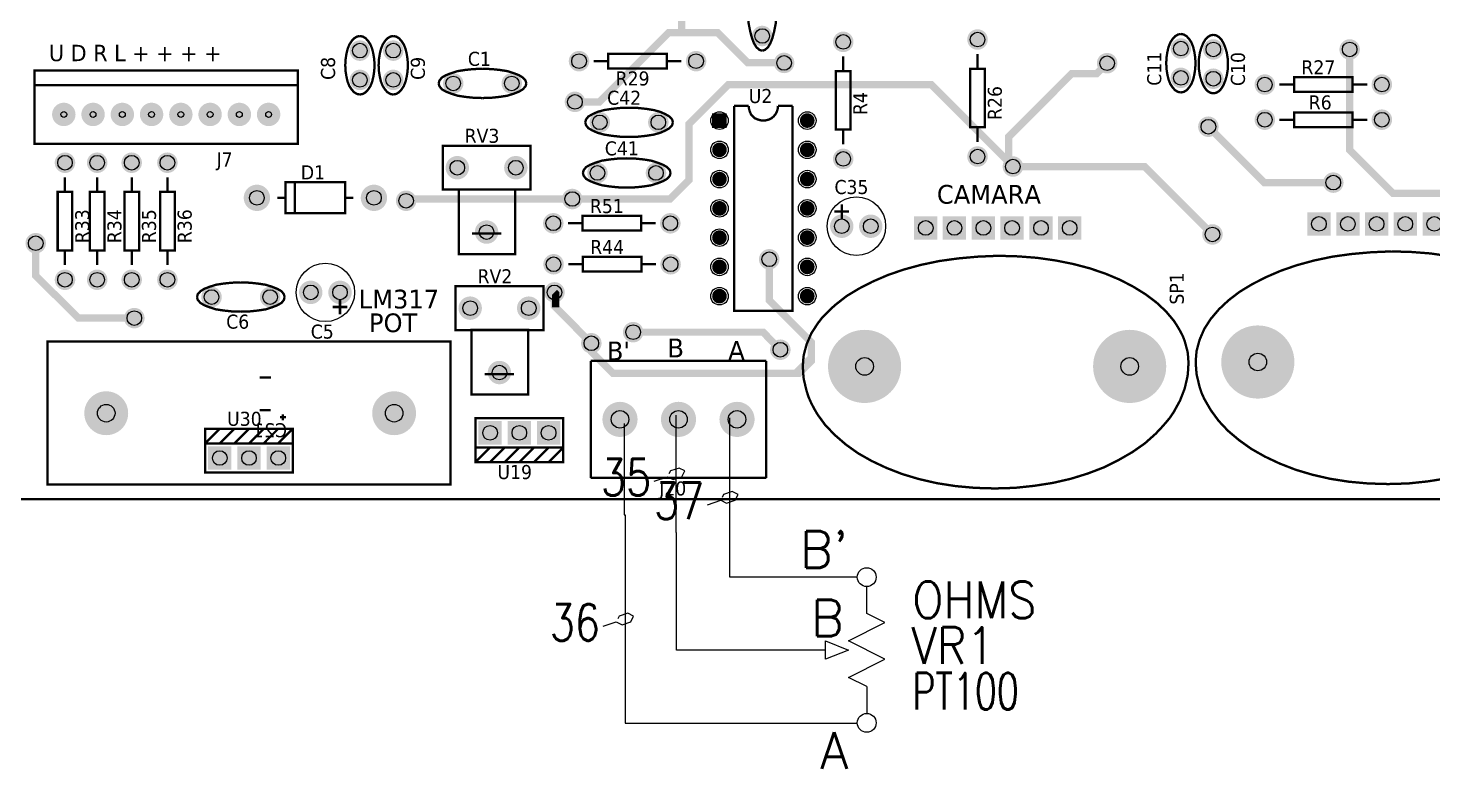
# Model space of a CAD drawing. Header units: millimetres. Extents: x 123.5 to 144.3, y 105.4 to 121.6.
# Drawn here: x 126.157 to 130.959, y 109.536 to 112.067 of the extents above; entities that cross this region are included whole.
import ezdxf
from ezdxf.enums import TextEntityAlignment as Align

# ---------------------------------------------------------------- set-up
doc = ezdxf.new("R2010")
doc.units = ezdxf.units.MM
for name, color, linetype in [('12632256', 7, 'Continuous'), ('DESC', 250, 'Continuous'), ('MISC', 7, 'Continuous'), ('SYMS', 7, 'Continuous'), ('TAGS', 250, 'Continuous'), ('TERMS', 250, 'Continuous'), ('WIRES', 7, 'Continuous')]:
    doc.layers.add(name, color=color, linetype=linetype)
doc.layers.add('WIRENO', color=7, linetype='Continuous', true_color=0x000000)
doc.styles.get("Standard").update_dxf_attribs({"font": 'tahoma.ttf'})
doc.styles.add('WD', font='romans.shx')

# ---------------------------------------------------------------- blocks, each defined once
blk = doc.blocks.new('VVR1TZR')
for p, q in [((0, 0.125), (0, 0.2168)), ((0.0625, 0.0938), (0, 0.125)), ((-0.0625, 0.0312), (0.0625, 0.0938)), ((-0.1406, -0.0312), (-0.1406, 0.0312)), ((-0.1406, 0.0312), (-0.0625, 0)), ((-0.0625, 0), (-0.1406, -0.0312)), ((0.0625, -0.0312), (-0.0625, 0.0312)), ((-0.0625, -0.0938), (0.0625, -0.0312)), ((0, -0.125), (-0.0625, -0.0938)), ((0, -0.125), (0, -0.2168))]:
    blk.add_line(p, q)
for centre in [(0, 0.249), (0, -0.249)]:
    blk.add_circle(centre, 0.0322)
at = {"style": 'WD', "width": 0.7}
for tag, p in [('INST', (0.1562, 0.5599)), ('LOC', (0.1562, 0.3903))]:
    blk.add_attdef(tag, text='', height=0.125, dxfattribs=at).set_placement(p, align=Align.TOP_LEFT)
at = {"linetype": 'Continuous', "style": 'WD', "flags": 8}
for tag, p in [('TERM01', (-0.0625, 0.2812)), ('TERM03', (-0.0781, 0.0469))]:
    blk.add_attdef(tag, text='', height=0.125, dxfattribs=at).set_placement(p, align=Align.RIGHT)
at = {"color": 7, "style": 'WD', "flags": 1}
for tag, p in [('X2TERM01', (0, 0.2812)), ('X4TERM01', (-0.0312, 0.25)), ('X1TERM01', (0.0312, 0.25)), ('X4TERM03', (-0.1406, 0)), ('X4TERM02', (-0.0312, -0.25)), ('X1TERM02', (0.0312, -0.25)), ('X8TERM02', (0, -0.2812))]:
    blk.add_attdef(tag, p, '', height=0.0125, dxfattribs=at)
at = {"style": 'WD'}
for tag, p, width in [('RATING1', (0.1562, 0.1091), 0.9), ('TAG1', (0.1531, -0.0472), 0.9), ('DESC1', (0.1562, -0.2034), 0.7), ('DESC2', (0.1562, -0.3597), 0.7)]:
    blk.add_attdef(tag, p, '', height=0.125, dxfattribs=dict(at, width=width))
at = {"style": 'WD', "flags": 9}
blk.add_attdef('FAMILY', text='', height=0.01, dxfattribs=at).set_placement((-0.2191, -0.0659), align=Align.CENTER)
at = {"linetype": 'Continuous', "style": 'WD', "flags": 9}
for tag, p in [('MFG', (-0.2211, -0.0986)), ('CAT', (-0.2211, -0.0835))]:
    blk.add_attdef(tag, text='', height=0.01, dxfattribs=at).set_placement(p, align=Align.MIDDLE)
blk.add_attdef('ASSYCODE', text='', height=0.01, dxfattribs=at).set_placement((-0.2188, -0.125), align=Align.CENTER)
at = {"linetype": 'Continuous', "style": 'WD', "flags": 8}
blk.add_attdef('TERM02', text='', height=0.125, dxfattribs=at).set_placement((-0.0625, -0.2812), align=Align.TOP_RIGHT)
blk = doc.blocks.new('EPAD')
at = {"const_width": 0.5}
blk.add_lwpolyline([(-0.25, 0, 1), (0.25, 0, 1)], format="xyb", close=True, dxfattribs=at)
blk = doc.blocks.new('RPAD')
blk.add_trace([(-0.5, -0.5), (-0.5, 0.5), (0.5, -0.5), (0.5, 0.5)])
blk = doc.blocks.new('Tarjeta')
for points, const_width in [([(146.3184, 112.4867), (153.6204, 112.4867), (153.6204, 117.4267), (146.3184, 117.4267), (146.3184, 112.4867)], 0.008), ([(149.3674, 114.0807), (149.3674, 114.1657), (149.5734, 114.3717), (149.6204, 114.3717), (149.6424, 114.3937)], 0.025), ([(149.6424, 114.0197), (149.6374, 114.0207), (149.6324, 114.0227), (149.6224, 114.0317), (149.6144, 114.0447), (149.6074, 114.0627), (149.6014, 114.0857), (149.5964, 114.1107), (149.5934, 114.1387), (149.5924, 114.1697)], 0.008), ([(149.6424, 114.0197), (149.6474, 114.0207), (149.6524, 114.0227), (149.6624, 114.0317), (149.6704, 114.0447), (149.6774, 114.0627), (149.6834, 114.0857), (149.6884, 114.1107), (149.6914, 114.1387), (149.6924, 114.1697)], 0.008), ([(149.0024, 113.8447), (149.0864, 113.8447), (149.3224, 114.0807), (149.3674, 114.0807), (149.4904, 114.0807), (149.5924, 113.9787), (149.7164, 113.9787), (149.7174, 113.9777)], 0.025), ([(148.2674, 114.0697), (148.2574, 114.0677), (148.2474, 114.0617), (148.2394, 114.0527), (148.2314, 114.0407), (148.2254, 114.0257), (148.2214, 114.0087), (148.2184, 113.9897), (148.2174, 113.9697)], 0.008), ([(148.2674, 114.0697), (148.2774, 114.0677), (148.2874, 114.0617), (148.2954, 114.0527), (148.3034, 114.0407), (148.3094, 114.0257), (148.3134, 114.0087), (148.3164, 113.9897), (148.3174, 113.9697)], 0.008), ([(148.3814, 114.0697), (148.3714, 114.0677), (148.3614, 114.0617), (148.3534, 114.0527), (148.3454, 114.0407), (148.3394, 114.0257), (148.3354, 114.0087), (148.3324, 113.9897), (148.3314, 113.9697)], 0.008), ([(148.3814, 114.0697), (148.3914, 114.0677), (148.4014, 114.0617), (148.4094, 114.0527), (148.4174, 114.0407), (148.4234, 114.0257), (148.4274, 114.0087), (148.4304, 113.9897), (148.4314, 113.9697)], 0.008), ([(151.0734, 114.0767), (151.0634, 114.0747), (151.0534, 114.0687), (151.0454, 114.0597), (151.0374, 114.0477), (151.0314, 114.0327), (151.0274, 114.0157), (151.0244, 113.9967), (151.0234, 113.9767)], 0.008), ([(151.0734, 114.0767), (151.0834, 114.0747), (151.0934, 114.0687), (151.1014, 114.0597), (151.1094, 114.0477), (151.1154, 114.0327), (151.1194, 114.0157), (151.1224, 113.9967), (151.1234, 113.9767)], 0.008), ([(151.1844, 114.0737), (151.1744, 114.0717), (151.1644, 114.0657), (151.1564, 114.0567), (151.1494, 114.0447), (151.1434, 114.0297), (151.1384, 114.0127), (151.1354, 113.9937), (151.1344, 113.9737)], 0.008), ([(151.1844, 114.0737), (151.1944, 114.0717), (151.2044, 114.0657), (151.2124, 114.0567), (151.2194, 114.0447), (151.2254, 114.0297), (151.2304, 114.0127), (151.2334, 113.9937), (151.2344, 113.9737)], 0.008), ([(149.1164, 113.9587), (149.3164, 113.9587), (149.3164, 114.0087), (149.1164, 114.0087), (149.1164, 113.9587)], 0.008), ([(149.9194, 113.9997), (149.9194, 113.9497)], 0.008), ([(150.3784, 114.0077), (150.3784, 113.9577)], 0.008), ([(150.4844, 113.6397), (150.4844, 113.7247), (150.7004, 113.9407), (150.7854, 113.9407), (150.8214, 113.9767)], 0.025), ([(151.6504, 114.0237), (151.6504, 113.6797), (151.7984, 113.5317), (152.3244, 113.5317)], 0.025), ([(147.1554, 113.7017), (148.0554, 113.7017), (148.0554, 113.9517), (147.1554, 113.9517), (147.1554, 113.7017)], 0.008), ([(148.2674, 113.8697), (148.2574, 113.8717), (148.2474, 113.8777), (148.2394, 113.8867), (148.2314, 113.8987), (148.2254, 113.9137), (148.2214, 113.9307), (148.2184, 113.9497), (148.2174, 113.9697)], 0.008), ([(148.2674, 113.8697), (148.2774, 113.8717), (148.2874, 113.8777), (148.2954, 113.8867), (148.3034, 113.8987), (148.3094, 113.9137), (148.3134, 113.9307), (148.3164, 113.9497), (148.3174, 113.9697)], 0.008), ([(148.3814, 113.8697), (148.3714, 113.8717), (148.3614, 113.8777), (148.3534, 113.8867), (148.3454, 113.8987), (148.3394, 113.9137), (148.3354, 113.9307), (148.3324, 113.9497), (148.3314, 113.9697)], 0.008), ([(148.3814, 113.8697), (148.3914, 113.8717), (148.4014, 113.8777), (148.4094, 113.8867), (148.4174, 113.8987), (148.4234, 113.9137), (148.4274, 113.9307), (148.4304, 113.9497), (148.4314, 113.9697)], 0.008), ([(148.5364, 113.9077), (148.5394, 113.9177), (148.5474, 113.9277), (148.5614, 113.9357), (148.5794, 113.9427), (148.6014, 113.9497), (148.6274, 113.9537), (148.6554, 113.9567), (148.6864, 113.9577)], 0.008), ([(148.8364, 113.9077), (148.8334, 113.9177), (148.8244, 113.9277), (148.8114, 113.9357), (148.7934, 113.9427), (148.7714, 113.9497), (148.7454, 113.9537), (148.7174, 113.9567), (148.6864, 113.9577)], 0.008), ([(149.1164, 113.9837), (149.0664, 113.9837)], 0.008), ([(149.3664, 113.9837), (149.3164, 113.9837)], 0.008), ([(149.8944, 113.7497), (149.9444, 113.7497), (149.9444, 113.9497), (149.8944, 113.9497), (149.8944, 113.7497)], 0.008), ([(150.3534, 113.7577), (150.4034, 113.7577), (150.4034, 113.9577), (150.3534, 113.9577), (150.3534, 113.7577)], 0.008), ([(151.0734, 113.8767), (151.0634, 113.8787), (151.0534, 113.8847), (151.0454, 113.8937), (151.0374, 113.9057), (151.0314, 113.9207), (151.0274, 113.9377), (151.0244, 113.9567), (151.0234, 113.9767)], 0.008), ([(151.0734, 113.8767), (151.0834, 113.8787), (151.0934, 113.8847), (151.1014, 113.8937), (151.1094, 113.9057), (151.1154, 113.9207), (151.1194, 113.9377), (151.1224, 113.9567), (151.1234, 113.9767)], 0.008), ([(151.1844, 113.8737), (151.1744, 113.8757), (151.1644, 113.8817), (151.1564, 113.8907), (151.1494, 113.9027), (151.1434, 113.9177), (151.1384, 113.9347), (151.1354, 113.9537), (151.1344, 113.9737)], 0.008), ([(151.1844, 113.8737), (151.1944, 113.8757), (151.2044, 113.8817), (151.2124, 113.8907), (151.2194, 113.9027), (151.2254, 113.9177), (151.2304, 113.9347), (151.2334, 113.9537), (151.2344, 113.9737)], 0.008), ([(147.1554, 113.9017), (148.0554, 113.9017)], 0.008), ([(148.5364, 113.9077), (148.5394, 113.8977), (148.5474, 113.8877), (148.5614, 113.8797), (148.5794, 113.8727), (148.6014, 113.8657), (148.6274, 113.8617), (148.6554, 113.8587), (148.6864, 113.8577)], 0.008), ([(148.8364, 113.9077), (148.8334, 113.8977), (148.8244, 113.8877), (148.8114, 113.8797), (148.7934, 113.8727), (148.7714, 113.8657), (148.7454, 113.8617), (148.7174, 113.8587), (148.6864, 113.8577)], 0.008), ([(148.9934, 113.5127), (149.3274, 113.5127), (149.3924, 113.5777), (149.3924, 113.7687), (149.5274, 113.9037), (150.2204, 113.9037), (150.4844, 113.6397), (150.4994, 113.6237)], 0.025), ([(151.4104, 113.9037), (151.4604, 113.9037)], 0.008), ([(151.4604, 113.8787), (151.6604, 113.8787), (151.6604, 113.9287), (151.4604, 113.9287), (151.4604, 113.8787)], 0.008), ([(151.6604, 113.9037), (151.7104, 113.9037)], 0.008), ([(149.0374, 113.7747), (149.0404, 113.7847), (149.0484, 113.7947), (149.0624, 113.8027), (149.0804, 113.8107), (149.1024, 113.8167), (149.1284, 113.8207), (149.1564, 113.8237), (149.1874, 113.8247)], 0.008), ([(149.3374, 113.7747), (149.3344, 113.7847), (149.3254, 113.7947), (149.3114, 113.8027), (149.2934, 113.8107), (149.2714, 113.8167), (149.2464, 113.8207), (149.2184, 113.8237), (149.1874, 113.8247)], 0.008), ([(149.5464, 113.8307), (149.5964, 113.8307)], 0.008), ([(149.5464, 113.8307), (149.5464, 113.1307), (149.7464, 113.1307), (149.7464, 113.8307)], 0.008), ([(149.6464, 113.7807), (149.6364, 113.7817), (149.6264, 113.7847), (149.6174, 113.7887), (149.6104, 113.7947), (149.6044, 113.8017), (149.6004, 113.8107), (149.5974, 113.8207), (149.5964, 113.8307)], 0.008), ([(149.6464, 113.7807), (149.6564, 113.7817), (149.6664, 113.7847), (149.6744, 113.7887), (149.6814, 113.7947), (149.6874, 113.8017), (149.6924, 113.8107), (149.6954, 113.8207), (149.6964, 113.8307)], 0.008), ([(149.6964, 113.8307), (149.7464, 113.8307)], 0.008), ([(151.4604, 113.7587), (151.6604, 113.7587), (151.6604, 113.8087), (151.4604, 113.8087), (151.4604, 113.7587)], 0.008), ([(149.0374, 113.7747), (149.0404, 113.7647), (149.0484, 113.7547), (149.0624, 113.7467), (149.0804, 113.7387), (149.1024, 113.7327), (149.1284, 113.7287), (149.1564, 113.7257), (149.1874, 113.7247)], 0.008), ([(149.3374, 113.7747), (149.3344, 113.7647), (149.3254, 113.7547), (149.3114, 113.7467), (149.2934, 113.7387), (149.2714, 113.7327), (149.2464, 113.7287), (149.2184, 113.7257), (149.1874, 113.7247)], 0.008), ([(149.9194, 113.7497), (149.9194, 113.6997)], 0.008), ([(150.3784, 113.7577), (150.3784, 113.7077)], 0.008), ([(151.5944, 113.5687), (151.3584, 113.5687), (151.1674, 113.7597)], 0.025), ([(151.4104, 113.7837), (151.4604, 113.7837)], 0.008), ([(151.6604, 113.7837), (151.7104, 113.7837)], 0.008), ([(148.5504, 113.5447), (148.8504, 113.5447), (148.8504, 113.6947), (148.5504, 113.6947), (148.5504, 113.5447)], 0.008), ([(149.0294, 113.6017), (149.0324, 113.6117), (149.0404, 113.6217), (149.0544, 113.6297), (149.0724, 113.6367), (149.0944, 113.6437), (149.1204, 113.6477), (149.1484, 113.6507), (149.1794, 113.6517)], 0.008), ([(149.3294, 113.6017), (149.3264, 113.6117), (149.3174, 113.6217), (149.3034, 113.6297), (149.2854, 113.6367), (149.2634, 113.6437), (149.2384, 113.6477), (149.2104, 113.6507), (149.1794, 113.6517)], 0.008), ([(149.0294, 113.6017), (149.0324, 113.5917), (149.0404, 113.5817), (149.0544, 113.5737), (149.0724, 113.5667), (149.0944, 113.5597), (149.1204, 113.5557), (149.1484, 113.5527), (149.1794, 113.5517)], 0.008), ([(149.3294, 113.6017), (149.3264, 113.5917), (149.3174, 113.5817), (149.3034, 113.5737), (149.2854, 113.5667), (149.2634, 113.5597), (149.2384, 113.5557), (149.2104, 113.5527), (149.1794, 113.5517)], 0.008), ([(150.4994, 113.6237), (150.9494, 113.6237), (151.1814, 113.3917)], 0.025), ([(147.2594, 113.5867), (147.2594, 113.5367)], 0.008), ([(147.3694, 113.5867), (147.3694, 113.5367)], 0.008), ([(147.4874, 113.5867), (147.4874, 113.5367)], 0.008), ([(147.6094, 113.5867), (147.6094, 113.5367)], 0.008), ([(148.0134, 113.4647), (148.2174, 113.4647), (148.2174, 113.5697), (148.0134, 113.5697), (148.0134, 113.4647)], 0.008), ([(148.0454, 113.5687), (148.0454, 113.4657)], 0.008), ([(147.2344, 113.3367), (147.2844, 113.3367), (147.2844, 113.5367), (147.2344, 113.5367), (147.2344, 113.3367)], 0.008), ([(147.3444, 113.3367), (147.3944, 113.3367), (147.3944, 113.5367), (147.3444, 113.5367), (147.3444, 113.3367)], 0.008), ([(147.4624, 113.3367), (147.5124, 113.3367), (147.5124, 113.5367), (147.4624, 113.5367), (147.4624, 113.3367)], 0.008), ([(147.5844, 113.3367), (147.6344, 113.3367), (147.6344, 113.5367), (147.5844, 113.5367), (147.5844, 113.3367)], 0.008), ([(147.9854, 113.5167), (148.0134, 113.5167)], 0.008), ([(148.2174, 113.5167), (148.2454, 113.5167)], 0.008), ([(148.9934, 113.5127), (148.4314, 113.5127), (148.4254, 113.5067)], 0.025), ([(148.6054, 113.3247), (148.7984, 113.3247), (148.7984, 113.5447), (148.6054, 113.5447), (148.6054, 113.3247)], 0.008), ([(149.8894, 113.4697), (149.9394, 113.4697)], 0.008), ([(149.9144, 113.4947), (149.9144, 113.4447)], 0.008), ([(148.9784, 113.4297), (149.0284, 113.4297)], 0.008), ([(149.0284, 113.4047), (149.2284, 113.4047), (149.2284, 113.4547), (149.0284, 113.4547), (149.0284, 113.4047)], 0.008), ([(149.2284, 113.4297), (149.2784, 113.4297)], 0.008), ([(147.4964, 113.1057), (147.3054, 113.1057), (147.1594, 113.2507), (147.1594, 113.3617)], 0.025), ([(148.7504, 113.3947), (148.6504, 113.3947)], 0.008), ([(147.2594, 113.3367), (147.2594, 113.2867)], 0.008), ([(147.3694, 113.3367), (147.3694, 113.2867)], 0.008), ([(147.4874, 113.3367), (147.4874, 113.2867)], 0.008), ([(147.6094, 113.3367), (147.6094, 113.2867)], 0.008), ([(148.9324, 113.1937), (148.9324, 113.1467), (148.9364, 113.1427), (149.0584, 113.0197), (149.0594, 113.0197), (149.0594, 112.9897), (149.1324, 112.9167), (149.7564, 112.9167), (149.8104, 112.9707), (149.8104, 113.0227), (149.6664, 113.1667), (149.6664, 113.3067)], 0.025), ([(149.0294, 113.2647), (149.2294, 113.2647), (149.2294, 113.3147), (149.0294, 113.3147), (149.0294, 113.2647)], 0.008), ([(150.4494, 113.3187), (150.3794, 113.3157), (150.3124, 113.3097), (150.2474, 113.3007), (150.1854, 113.2877), (150.1264, 113.2717), (150.0714, 113.2527), (150.0204, 113.2307), (149.9734, 113.2067), (149.9304, 113.1807), (149.8934, 113.1517), (149.8764, 113.1367), (149.8604, 113.1207), (149.8454, 113.1047), (149.8324, 113.0877), (149.8104, 113.0537), (149.7944, 113.0167), (149.7844, 112.9797), (149.7824, 112.9607), (149.7814, 112.9407), (149.7824, 112.9187), (149.7844, 112.8977), (149.7944, 112.8557), (149.8014, 112.8347), (149.8104, 112.8147), (149.8204, 112.7957), (149.8314, 112.7767), (149.8584, 112.7397), (149.8914, 112.7057), (149.9284, 112.6737), (149.9704, 112.6437), (150.0164, 112.6177), (150.0674, 112.5937), (150.1214, 112.5727), (150.1784, 112.5557), (150.2394, 112.5417), (150.3034, 112.5317), (150.3694, 112.5257), (150.4374, 112.5237), (150.5064, 112.5257), (150.5724, 112.5327), (150.6364, 112.5427), (150.6974, 112.5567), (150.7554, 112.5747), (150.8104, 112.5957), (150.8604, 112.6207), (150.9074, 112.6477), (150.9504, 112.6777), (150.9874, 112.7107), (151.0044, 112.7287), (151.0204, 112.7467), (151.0354, 112.7647), (151.0484, 112.7837), (151.0704, 112.8237), (151.0864, 112.8647), (151.0964, 112.9077), (151.0984, 112.9307), (151.0994, 112.9527), (151.0984, 112.9717), (151.0964, 112.9907), (151.0864, 113.0277), (151.0794, 113.0457), (151.0704, 113.0627), (151.0604, 113.0797), (151.0494, 113.0967), (151.0224, 113.1287), (150.9904, 113.1587), (150.9534, 113.1867), (150.9114, 113.2127), (150.8654, 113.2367), (150.8154, 113.2577), (150.7624, 113.2757), (150.7054, 113.2907), (150.6454, 113.3027), (150.5824, 113.3117), (150.5174, 113.3167), (150.4494, 113.3187)], 0.008), ([(151.7934, 113.3337), (151.7234, 113.3307), (151.6564, 113.3247), (151.5914, 113.3157), (151.5294, 113.3027), (151.4704, 113.2867), (151.4154, 113.2677), (151.3644, 113.2457), (151.3174, 113.2217), (151.2744, 113.1957), (151.2364, 113.1667), (151.2034, 113.1357), (151.1754, 113.1027), (151.1534, 113.0687), (151.1374, 113.0317), (151.1274, 112.9947), (151.1254, 112.9757), (151.1244, 112.9557), (151.1254, 112.9337), (151.1274, 112.9127), (151.1374, 112.8707), (151.1444, 112.8497), (151.1534, 112.8297), (151.1754, 112.7917), (151.2024, 112.7547), (151.2344, 112.7207), (151.2724, 112.6887), (151.3144, 112.6587), (151.3604, 112.6327), (151.4114, 112.6087), (151.4654, 112.5877), (151.5224, 112.5707), (151.5834, 112.5567), (151.6474, 112.5467), (151.7134, 112.5407), (151.7814, 112.5387), (151.8504, 112.5407), (151.9164, 112.5477), (151.9804, 112.5577)], 0.008), ([(151.9894, 113.3177), (151.9264, 113.3267), (151.8614, 113.3317), (151.7934, 113.3337)], 0.008), ([(148.9794, 113.2897), (149.0294, 113.2897)], 0.008), ([(149.2294, 113.2897), (149.2794, 113.2897)], 0.008), ([(147.7104, 113.1777), (147.7134, 113.1877), (147.7224, 113.1977), (147.7354, 113.2057), (147.7534, 113.2127), (147.7754, 113.2197), (147.8014, 113.2237), (147.8294, 113.2267), (147.8604, 113.2277)], 0.008), ([(148.0104, 113.1777), (148.0074, 113.1877), (147.9994, 113.1977), (147.9854, 113.2057), (147.9674, 113.2127), (147.9454, 113.2197), (147.9194, 113.2237), (147.8914, 113.2267), (147.8604, 113.2277)], 0.008), ([(147.7104, 113.1777), (147.7134, 113.1677), (147.7224, 113.1577), (147.7354, 113.1497), (147.7534, 113.1427), (147.7754, 113.1357), (147.8014, 113.1317), (147.8294, 113.1287), (147.8604, 113.1277)], 0.008), ([(148.0104, 113.1777), (148.0074, 113.1677), (147.9994, 113.1577), (147.9854, 113.1497), (147.9674, 113.1427), (147.9454, 113.1357), (147.9194, 113.1317), (147.8914, 113.1287), (147.8604, 113.1277)], 0.008), ([(148.1994, 113.1187), (148.1994, 113.1687)], 0.008), ([(148.5944, 113.0647), (148.8944, 113.0647), (148.8944, 113.2147), (148.5944, 113.2147), (148.5944, 113.0647)], 0.008), ([(148.9364, 113.1427), (148.9364, 113.1897), (148.9324, 113.1937)], 0.025), ([(148.2244, 113.1437), (148.1744, 113.1437)], 0.008), ([(147.1994, 112.5367), (148.5774, 112.5367), (148.5774, 113.0257), (147.1994, 113.0257), (147.1994, 112.5367)], 0.008), ([(148.6494, 112.8447), (148.8424, 112.8447), (148.8424, 113.0657), (148.6494, 113.0657), (148.6494, 112.8447)], 0.008), ([(149.2014, 113.0577), (149.6454, 113.0577), (149.7044, 112.9977)], 0.025), ([(149.7564, 112.9167), (149.7674, 112.9167), (149.8104, 112.9597), (149.8104, 112.9707)], 0.025), ([(149.0564, 112.9597), (149.0564, 112.5597)], 0.008), ([(149.6564, 112.9597), (149.0564, 112.9597)], 0.008), ([(149.6564, 112.9597), (149.6564, 112.5597)], 0.008), ([(147.9244, 112.9027), (147.9634, 112.9027)], 0.008), ([(148.7944, 112.9147), (148.6944, 112.9147)], 0.008), ([(147.9244, 112.7917), (147.9624, 112.7917)], 0.008), ([(147.9944, 112.7667), (148.0144, 112.7667)], 0.008), ([(148.0044, 112.7767), (148.0044, 112.7567)], 0.008), ([(148.6624, 112.6637), (148.9624, 112.6637), (148.9624, 112.7637), (148.6624, 112.7637), (148.6624, 112.6637)], 0.008), ([(147.7384, 112.6777), (147.7384, 112.7277), (148.0384, 112.7277), (148.0384, 112.6777)], 0.008), ([(147.7384, 112.6777), (147.7884, 112.7277)], 0.008), ([(147.7884, 112.6777), (147.8384, 112.7277)], 0.008), ([(147.8384, 112.6777), (147.8884, 112.7277)], 0.008), ([(147.8884, 112.6777), (147.9384, 112.7277)], 0.008), ([(147.9384, 112.6777), (147.9884, 112.7277)], 0.008), ([(147.9884, 112.6777), (148.0384, 112.7277)], 0.008), ([(147.7384, 112.5777), (148.0384, 112.5777), (148.0384, 112.6777), (147.7384, 112.6777), (147.7384, 112.5777)], 0.008), ([(148.9624, 112.6637), (148.9624, 112.6137), (148.6624, 112.6137), (148.6624, 112.6637)], 0.008), ([(148.7124, 112.6637), (148.6624, 112.6137)], 0.008), ([(148.7624, 112.6637), (148.7124, 112.6137)], 0.008), ([(148.8124, 112.6637), (148.7624, 112.6137)], 0.008), ([(148.8624, 112.6637), (148.8124, 112.6137)], 0.008), ([(148.9124, 112.6637), (148.8624, 112.6137)], 0.008), ([(148.9624, 112.6637), (148.9124, 112.6137)], 0.008), ([(149.0564, 112.5597), (149.6564, 112.5597)], 0.008)]:
    blk.add_lwpolyline(points, dxfattribs=dict(const_width=const_width))
for centre, radius in [((149.6424, 114.0697), 0.025), ((148.2674, 114.0197), 0.025), ((148.3814, 114.0197), 0.025), ((149.9194, 114.0497), 0.025), ((150.3784, 114.0577), 0.025), ((151.0734, 114.0267), 0.025), ((151.1844, 114.0237), 0.025), ((151.6504, 114.0237), 0.025), ((149.0164, 113.9837), 0.025), ((149.4164, 113.9837), 0.025), ((149.7174, 113.9777), 0.025), ((150.8214, 113.9767), 0.025), ((148.2674, 113.9197), 0.025), ((148.3814, 113.9197), 0.025), ((151.0734, 113.9267), 0.025), ((151.1844, 113.9237), 0.025), ((148.5864, 113.9077), 0.025), ((148.7864, 113.9077), 0.025), ((151.3604, 113.9037), 0.025), ((151.7604, 113.9037), 0.025), ((149.0024, 113.8447), 0.025), ((147.2554, 113.8017), 0.01), ((147.3554, 113.8017), 0.01), ((147.4554, 113.8017), 0.01), ((147.5554, 113.8017), 0.01), ((147.6554, 113.8017), 0.01), ((147.7554, 113.8017), 0.01), ((147.8554, 113.8017), 0.01), ((147.9554, 113.8017), 0.01), ((149.0874, 113.7747), 0.025), ((149.2874, 113.7747), 0.025), ((149.4964, 113.7807), 0.03), ((149.7964, 113.7807), 0.03), ((151.3604, 113.7837), 0.025), ((151.7604, 113.7837), 0.025), ((151.1674, 113.7597), 0.025), ((149.4964, 113.6807), 0.03), ((149.7964, 113.6807), 0.03), ((147.2594, 113.6367), 0.025), ((147.3694, 113.6367), 0.025), ((147.4874, 113.6367), 0.025), ((147.6094, 113.6367), 0.025), ((149.9194, 113.6497), 0.025), ((150.3784, 113.6577), 0.025), ((148.6004, 113.6197), 0.025), ((148.8004, 113.6197), 0.025), ((149.0794, 113.6017), 0.025), ((149.2794, 113.6017), 0.025), ((149.4964, 113.5807), 0.03), ((149.7964, 113.5807), 0.03), ((150.4994, 113.6237), 0.025), ((151.5944, 113.5687), 0.025), ((147.9154, 113.5167), 0.025), ((148.3154, 113.5167), 0.025), ((148.4254, 113.5067), 0.025), ((148.9934, 113.5127), 0.025), ((149.4964, 113.4807), 0.03), ((149.7964, 113.4807), 0.03), ((148.7004, 113.3997), 0.025), ((148.9284, 113.4297), 0.025), ((149.3284, 113.4297), 0.025), ((149.9144, 113.4197), 0.025), ((150.0134, 113.4197), 0.025), ((150.2014, 113.4137), 0.025), ((150.2994, 113.4137), 0.025), ((150.3984, 113.4137), 0.025), ((150.4964, 113.4137), 0.025), ((150.5954, 113.4137), 0.025), ((150.6934, 113.4137), 0.025), ((151.1814, 113.3917), 0.025), ((151.5454, 113.4277), 0.025), ((151.6444, 113.4277), 0.025), ((151.7424, 113.4277), 0.025), ((151.8404, 113.4277), 0.025), ((151.9394, 113.4277), 0.025), ((147.1594, 113.3617), 0.025), ((149.4964, 113.3807), 0.03), ((149.7964, 113.3807), 0.03), ((149.6664, 113.3067), 0.025), ((148.9294, 113.2897), 0.025), ((149.3294, 113.2897), 0.025), ((149.4964, 113.2807), 0.03), ((149.7964, 113.2807), 0.03), ((147.2594, 113.2367), 0.025), ((147.3694, 113.2367), 0.025), ((147.4874, 113.2367), 0.025), ((147.6094, 113.2367), 0.025), ((147.7604, 113.1777), 0.025), ((147.9604, 113.1777), 0.025), ((148.0994, 113.1937), 0.025), ((148.1994, 113.1937), 0.025), ((148.9324, 113.1937), 0.025), ((149.4964, 113.1807), 0.03), ((149.7964, 113.1807), 0.03), ((147.4964, 113.1057), 0.025), ((148.6444, 113.1397), 0.025), ((148.8444, 113.1397), 0.025), ((149.2014, 113.0577), 0.025), ((149.0584, 113.0197), 0.025), ((149.7044, 112.9977), 0.025), ((151.3364, 112.9557), 0.03), ((148.7444, 112.9197), 0.025), ((149.9924, 112.9407), 0.03), ((150.8984, 112.9407), 0.03), ((147.4004, 112.7807), 0.03), ((148.3844, 112.7807), 0.03), ((149.1564, 112.7597), 0.03), ((149.3564, 112.7597), 0.03), ((149.5564, 112.7597), 0.03), ((148.7124, 112.7137), 0.025), ((148.8124, 112.7137), 0.025), ((148.9124, 112.7137), 0.025), ((147.7884, 112.6277), 0.025), ((147.8884, 112.6277), 0.025), ((147.9884, 112.6277), 0.025)]:
    blk.add_circle(centre, radius)
at = {"layer": '12632256'}
for centre in [(149.9644, 113.4197), (148.1494, 113.1937)]:
    blk.add_circle(centre, 0.1, dxfattribs=at)
for name, p, xscale, yscale in [('EPAD', (149.6424, 114.0697), 0.07, 0.07), ('EPAD', (149.9194, 114.0497), 0.07, 0.07), ('EPAD', (150.3784, 114.0577), 0.07, 0.07), ('EPAD', (148.2674, 114.0197), 0.07, 0.07), ('EPAD', (148.3814, 114.0197), 0.07, 0.07), ('EPAD', (151.0734, 114.0267), 0.07, 0.07), ('EPAD', (151.1844, 114.0237), 0.07, 0.07), ('EPAD', (151.6504, 114.0237), 0.07, 0.07), ('EPAD', (149.0164, 113.9837), 0.07, 0.07), ('EPAD', (149.4164, 113.9837), 0.07, 0.07), ('EPAD', (149.7174, 113.9777), 0.07, 0.07), ('EPAD', (150.8214, 113.9767), 0.07, 0.07), ('EPAD', (148.2674, 113.9197), 0.07, 0.07), ('EPAD', (148.3814, 113.9197), 0.07, 0.07), ('EPAD', (148.5864, 113.9077), 0.07, 0.07), ('EPAD', (148.7864, 113.9077), 0.07, 0.07), ('EPAD', (151.0734, 113.9267), 0.07, 0.07), ('EPAD', (151.1844, 113.9237), 0.07, 0.07), ('EPAD', (151.3604, 113.9037), 0.07, 0.07), ('EPAD', (151.7604, 113.9037), 0.07, 0.07), ('EPAD', (149.0024, 113.8447), 0.07, 0.07), ('EPAD', (147.2554, 113.8017), 0.08, 0.08), ('EPAD', (147.3554, 113.8017), 0.08, 0.08), ('EPAD', (147.4554, 113.8017), 0.08, 0.08), ('EPAD', (147.5554, 113.8017), 0.08, 0.08), ('EPAD', (147.6554, 113.8017), 0.08, 0.08), ('EPAD', (147.7554, 113.8017), 0.08, 0.08), ('EPAD', (147.8554, 113.8017), 0.08, 0.08), ('EPAD', (147.9554, 113.8017), 0.08, 0.08), ('EPAD', (149.0874, 113.7747), 0.07, 0.07), ('EPAD', (149.2874, 113.7747), 0.07, 0.07), ('EPAD', (149.7964, 113.7807), 0.05, 0.05), ('EPAD', (151.3604, 113.7837), 0.07, 0.07), ('EPAD', (151.7604, 113.7837), 0.07, 0.07), ('EPAD', (151.1674, 113.7597), 0.07, 0.07), ('EPAD', (149.4964, 113.6807), 0.05, 0.05), ('EPAD', (149.7964, 113.6807), 0.05, 0.05), ('EPAD', (147.2594, 113.6367), 0.07, 0.07), ('EPAD', (147.3694, 113.6367), 0.07, 0.07), ('EPAD', (147.4874, 113.6367), 0.07, 0.07), ('EPAD', (147.6094, 113.6367), 0.07, 0.07), ('EPAD', (148.6004, 113.6197), 0.08, 0.08), ('EPAD', (148.8004, 113.6197), 0.08, 0.08), ('EPAD', (149.9194, 113.6497), 0.07, 0.07), ('EPAD', (150.3784, 113.6577), 0.07, 0.07), ('EPAD', (150.4994, 113.6237), 0.07, 0.07), ('EPAD', (149.0794, 113.6017), 0.07, 0.07), ('EPAD', (149.2794, 113.6017), 0.07, 0.07), ('EPAD', (149.4964, 113.5807), 0.05, 0.05), ('EPAD', (149.7964, 113.5807), 0.05, 0.05), ('EPAD', (147.9154, 113.5167), 0.09, 0.09), ('EPAD', (148.3154, 113.5167), 0.09, 0.09), ('EPAD', (151.5944, 113.5687), 0.07, 0.07), ('EPAD', (148.4254, 113.5067), 0.07, 0.07), ('EPAD', (148.9934, 113.5127), 0.07, 0.07), ('EPAD', (148.9284, 113.4297), 0.07, 0.07), ('EPAD', (149.3284, 113.4297), 0.07, 0.07), ('EPAD', (149.4964, 113.4807), 0.05, 0.05), ('EPAD', (149.7964, 113.4807), 0.05, 0.05), ('EPAD', (148.7004, 113.3997), 0.08, 0.08), ('EPAD', (149.9144, 113.4197), 0.08, 0.08), ('EPAD', (150.0134, 113.4197), 0.08, 0.08), ('EPAD', (151.1814, 113.3917), 0.07, 0.07), ('EPAD', (147.1594, 113.3617), 0.07, 0.07), ('EPAD', (149.4964, 113.3807), 0.05, 0.05), ('EPAD', (149.7964, 113.3807), 0.05, 0.05), ('EPAD', (148.9294, 113.2897), 0.07, 0.07), ('EPAD', (149.3294, 113.2897), 0.07, 0.07), ('EPAD', (149.6664, 113.3067), 0.07, 0.07), ('EPAD', (147.2594, 113.2367), 0.07, 0.07), ('EPAD', (147.3694, 113.2367), 0.07, 0.07), ('EPAD', (147.4874, 113.2367), 0.07, 0.07), ('EPAD', (147.6094, 113.2367), 0.07, 0.07), ('EPAD', (149.4964, 113.2807), 0.05, 0.05), ('EPAD', (149.7964, 113.2807), 0.05, 0.05), ('EPAD', (148.0994, 113.1937), 0.08, 0.08), ('EPAD', (148.1994, 113.1937), 0.08, 0.08), ('EPAD', (148.9324, 113.1937), 0.07, 0.07), ('EPAD', (147.7604, 113.1777), 0.07, 0.07), ('EPAD', (147.9604, 113.1777), 0.07, 0.07), ('EPAD', (148.6444, 113.1397), 0.08, 0.08), ('EPAD', (148.8444, 113.1397), 0.08, 0.08), ('EPAD', (149.4964, 113.1807), 0.05, 0.05), ('EPAD', (149.7964, 113.1807), 0.05, 0.05), ('EPAD', (147.4964, 113.1057), 0.07, 0.07), ('EPAD', (149.2014, 113.0577), 0.07, 0.07), ('EPAD', (151.3364, 112.9557), 0.25, 0.25), ('EPAD', (149.0584, 113.0197), 0.07, 0.07), ('EPAD', (149.7044, 112.9977), 0.07, 0.07), ('EPAD', (149.9924, 112.9407), 0.25, 0.25), ('EPAD', (150.8984, 112.9407), 0.25, 0.25), ('EPAD', (148.7444, 112.9197), 0.08, 0.08), ('EPAD', (147.4004, 112.7807), 0.15, 0.15), ('EPAD', (148.3844, 112.7807), 0.15, 0.15), ('EPAD', (149.1564, 112.7597), 0.12, 0.12), ('EPAD', (149.3564, 112.7597), 0.12, 0.12), ('EPAD', (149.5564, 112.7597), 0.12, 0.12), ('RPAD', (147.7884, 112.6277), 0.08, 0.08), ('RPAD', (147.8884, 112.6277), 0.08, 0.08), ('RPAD', (147.9884, 112.6277), 0.08, 0.08)]:
    blk.add_blockref(name, p, dxfattribs=dict(xscale=xscale, yscale=yscale))
for p, xscale, yscale, rotation in [((149.4964, 113.7807), 0.05, 0.05, 270), ((151.5454, 113.4277), 0.08, 0.08, 180), ((151.6444, 113.4277), 0.08, 0.08, 180), ((151.7424, 113.4277), 0.08, 0.08, 180), ((151.8404, 113.4277), 0.08, 0.08, 180), ((151.9394, 113.4277), 0.08, 0.08, 180), ((150.2014, 113.4137), 0.08, 0.08, 180), ((150.2994, 113.4137), 0.08, 0.08, 180), ((150.3984, 113.4137), 0.08, 0.08, 180), ((150.4964, 113.4137), 0.08, 0.08, 180), ((150.5954, 113.4137), 0.08, 0.08, 180), ((150.6934, 113.4137), 0.08, 0.08, 180), ((148.7124, 112.7137), 0.08, 0.08, 180), ((148.8124, 112.7137), 0.08, 0.08, 180), ((148.9124, 112.7137), 0.08, 0.08, 180)]:
    blk.add_blockref('RPAD', p, dxfattribs=dict(xscale=xscale, yscale=yscale, rotation=rotation))
for s, height, width, p in [('U D R L + + + +', 0.056, 1.071429, (147.2044, 113.9837)), ('C1', 0.048, 1.041667, (148.6364, 113.9677)), ('R29', 0.048, 1.041667, (149.1414, 113.9007)), ('R27', 0.048, 1.041667, (151.4854, 113.9387)), ('C42', 0.048, 1.041667, (149.1124, 113.8347)), ('U2', 0.048, 1.041667, (149.5964, 113.8407)), ('R6', 0.048, 1.041667, (151.5104, 113.8187)), ('RV3', 0.048, 1.041667, (148.6254, 113.7047)), ('C41', 0.048, 1.041667, (149.1044, 113.6617)), ('J7', 0.048, 1.041667, (147.7774, 113.6237)), ('D1', 0.048, 1.041667, (148.0654, 113.5797)), ('C35', 0.048, 1.041667, (149.8894, 113.5297)), ('CAMARA', 0.064, 1.09375, (150.2394, 113.4967)), ('R51', 0.048, 1.041667, (149.0534, 113.4647)), ('R44', 0.048, 1.041667, (149.0544, 113.3247)), ('RV2', 0.048, 1.041667, (148.6694, 113.2247)), ('LM317', 0.064, 1.09375, (148.2634, 113.1387)), ('C6', 0.048, 1.041667, (147.8104, 113.0697)), ('C5', 0.048, 1.041667, (148.0994, 113.0357)), ('POT', 0.064, 1.09375, (148.2984, 113.0577)), ('B', 0.064, 1.09375, (149.3184, 112.9717)), ("B'", 0.064, 1.09375, (149.1114, 112.9617)), ('A', 0.064, 1.09375, (149.5264, 112.9637)), ('U30', 0.048, 1.041667, (147.8134, 112.7377)), ('U19', 0.048, 1.041667, (148.7374, 112.5557)), ('J20', 0.048, 1.041667, (149.2904, 112.4997))]:
    blk.add_text(s, height=height, dxfattribs=dict(at, width=width)).set_placement(p)
at = {"layer": '12632256', "width": 1.041667}
for s, p in [('C8', (148.1824, 113.9197)), ('C9', (148.4894, 113.9197)), ('C11', (151.0064, 113.8997)), ('C10', (151.2924, 113.8987)), ('R26', (150.4614, 113.7827)), ('R4', (150.0014, 113.7997)), ('R33', (147.3424, 113.3617)), ('R34', (147.4524, 113.3617)), ('R35', (147.5704, 113.3617)), ('R36', (147.6924, 113.3617)), ('SP1', (151.0834, 113.1517))]:
    blk.add_text(s, height=0.048, rotation=90, dxfattribs=at).set_placement(p)
at = {"layer": '12632256', "text_generation_flag": 2, "width": 1.041667}
blk.add_text('C21', height=0.048, dxfattribs=at).set_placement((148.0184, 112.6987))
blk = doc.blocks.new('WD_WNV')
at = {"style": 'WD', "flags": 1}
for tag, p in [('W01USER', (-0.0625, 0.0938)), ('W02USER', (-0.0625, 0.0859)), ('W03USER', (-0.0625, 0.0781)), ('W04USER', (-0.0625, 0.0703)), ('W05USER', (-0.0625, 0.0625)), ('W06USER', (-0.0625, 0.0547)), ('W07USER', (-0.0625, 0.0469)), ('W08USER', (-0.0625, 0.0391)), ('W09USER', (-0.0625, 0.0312)), ('W10USER', (-0.0625, 0.0234))]:
    blk.add_attdef(tag, text='', height=0.005, dxfattribs=at).set_placement(p, align=Align.CENTER)
at = {"linetype": 'Continuous', "style": 'WD', "width": 0.8}
blk.add_attdef('WIRENO', text='', height=0.125, dxfattribs=at).set_placement((-0.05, 0), align=Align.MIDDLE_RIGHT)

msp = doc.modelspace()

# ---------------------------------------------------------------- linework, layer by layer
at = {"layer": 'WIRENO'}
for points in [[(128.297, 110.5188), (128.3423, 110.534), (128.3621, 110.5241), (128.3917, 110.534), (128.4016, 110.5537), (128.3819, 110.5636), (128.3522, 110.5537), (128.3473, 110.5439)], [(128.479, 110.4383), (128.5243, 110.4534), (128.5441, 110.4435), (128.5737, 110.4534), (128.5836, 110.4732), (128.5638, 110.4831), (128.5342, 110.4732), (128.5293, 110.4633)], [(128.1222, 110.0229), (128.1675, 110.038), (128.1873, 110.0281), (128.2169, 110.038), (128.2268, 110.0578), (128.207, 110.0676), (128.1774, 110.0578), (128.1725, 110.0479)]]:
    msp.add_lwpolyline(points, dxfattribs=at)
at = {"layer": 'WIRES'}
for p, q in [((128.372, 110.3432), (128.372, 110.7445)), ((128.554, 110.7348), (128.554, 110.1918)), ((128.1944, 110.7161), (128.1944, 110.4039)), ((128.1944, 110.4039), (128.1972, 110.4039)), ((128.1972, 110.4039), (128.1972, 109.6918)), ((128.3736, 110.3432), (128.372, 110.3432)), ((128.3736, 109.9418), (128.3736, 110.3432)), ((128.554, 110.1918), (128.9921, 110.1918)), ((128.8827, 109.9418), (128.3736, 109.9418)), ((128.1972, 109.6918), (128.9921, 109.6918))]:
    msp.add_line(p, q, dxfattribs=at)

# ---------------------------------------------------------------- block references
at = {"layer": 'DESC'}
msp.add_blockref('Tarjeta', (-20.9763, -2.0298), dxfattribs=at)
at = {"layer": 'SYMS'}
ref = msp.add_blockref('VVR1TZR', (129.0233, 109.9418), dxfattribs=at)
ref.add_attrib('TERM03', 'B', dxfattribs={"layer": 'TERMS', "linetype": 'Continuous', "height": 0.125, "style": 'WD', "flags": 8}).set_placement((128.9452, 109.9887), align=Align.RIGHT)
ref.add_attrib('DESC1', 'PT100', (129.1796, 109.7384), dxfattribs={"layer": 'DESC', "height": 0.125, "style": 'WD', "width": 0.7})
ref.add_attrib('RATING1', 'OHMS', (129.1796, 110.0509), dxfattribs={"layer": 'MISC', "height": 0.125, "style": 'WD', "width": 0.9})
ref.add_attrib('TERM02', 'A', dxfattribs={"layer": 'TERMS', "linetype": 'Continuous', "height": 0.125, "style": 'WD', "flags": 8}).set_placement((128.9608, 109.6606), align=Align.TOP_RIGHT)
ref.add_attrib('TERM01', "B'", dxfattribs={"layer": 'TERMS', "linetype": 'Continuous', "height": 0.125, "style": 'WD', "flags": 8}).set_placement((128.9608, 110.2231), align=Align.RIGHT)
ref.add_attrib('TAG1', 'VR1', (129.1765, 109.8946), dxfattribs={"layer": 'TAGS', "height": 0.125, "style": 'WD', "width": 0.9})
at = {"layer": 'WIRENO'}
ref = msp.add_blockref('WD_WNV', (128.372, 110.5438), dxfattribs=at)
ref.add_attrib('WIRENO', '35', dxfattribs={"linetype": 'Continuous', "height": 0.125, "style": 'WD', "width": 0.8}).set_placement((128.2864, 110.532), align=Align.MIDDLE_RIGHT)
ref = msp.add_blockref('WD_WNV', (128.554, 110.4633), dxfattribs=at)
ref.add_attrib('WIRENO', '37', dxfattribs={"linetype": 'Continuous', "height": 0.125, "style": 'WD', "width": 0.8}).set_placement((128.4684, 110.4514), align=Align.MIDDLE_RIGHT)
ref = msp.add_blockref('WD_WNV', (128.1972, 110.0479), dxfattribs=at)
ref.add_attrib('WIRENO', '36', dxfattribs={"linetype": 'Continuous', "height": 0.125, "style": 'WD', "width": 0.8}).set_placement((128.1116, 110.036), align=Align.MIDDLE_RIGHT)

doc.saveas('drawing.dxf')
